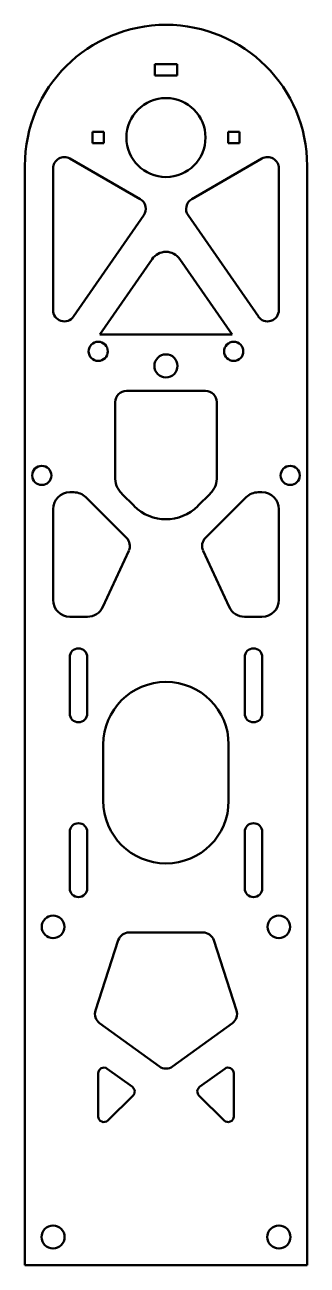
# Model space of a CAD drawing. Header units: millimetres. Extents: x 87 to 137, y 53 to 273.
import ezdxf

# ---------------------------------------------------------------- set-up
doc = ezdxf.new("R2010")
doc.units = ezdxf.units.MM
doc.layers.add('Visible (ISO)', color=7, linetype='Continuous', lineweight=50)

msp = doc.modelspace()

# ---------------------------------------------------------------- linework, layer by layer
at = {"layer": 'Visible (ISO)'}
for p, q in [((109.55, 266), (109.55, 264)), ((113.55, 266), (109.55, 266)), ((113.55, 264), (113.55, 266)), ((109.55, 264), (113.55, 264)), ((100.55, 254), (98.55, 254)), ((98.55, 254), (98.55, 252)), ((100.55, 252), (100.55, 254)), ((122.55, 254), (122.55, 252)), ((124.55, 254), (122.55, 254)), ((124.55, 252), (124.55, 254)), ((98.55, 252), (100.55, 252)), ((122.55, 252), (124.55, 252)), ((94.55, 249.27), (106.99, 242.09)), ((116.11, 242.09), (128.55, 249.27)), ((86.55, 53), (86.55, 248)), ((91.55, 222.4), (91.55, 247.54)), ((131.55, 247.54), (131.55, 222.4)), ((136.55, 248), (136.55, 53)), ((107.64, 239.21), (95.2, 221.26)), ((127.91, 221.26), (115.47, 239.21)), ((99.83, 218.08), (109.09, 231.44)), ((114.02, 231.44), (123.28, 218.08)), ((123.28, 218.08), (99.83, 218.08)), ((104.55, 208.08), (118.55, 208.08)), ((102.55, 193.08), (102.55, 206.08)), ((120.55, 206.08), (120.55, 193.08)), ((94.55, 190.08), (95.23, 190.08)), ((97.35, 189.2), (104.57, 181.99)), ((105.9, 187.66), (103.71, 189.84)), ((119.39, 189.84), (117.21, 187.66)), ((118.54, 181.99), (125.76, 189.2)), ((127.88, 190.08), (128.55, 190.08)), ((91.55, 171), (91.55, 187.08)), ((131.55, 187.08), (131.55, 171)), ((104.97, 179.73), (100.36, 169.74)), ((122.75, 169.74), (118.14, 179.73)), ((97.63, 168), (94.55, 168)), ((128.55, 168), (125.47, 168)), ((94.5, 160.85), (94.5, 150.85)), ((97.6, 150.85), (97.6, 160.85)), ((125.5, 160.85), (125.5, 150.85)), ((128.6, 150.85), (128.6, 160.85)), ((100.45, 145.35), (100.45, 135.35)), ((122.65, 135.35), (122.65, 145.35)), ((94.5, 129.85), (94.5, 119.85)), ((97.6, 119.85), (97.6, 129.85)), ((125.5, 129.85), (125.5, 119.85)), ((128.6, 119.85), (128.6, 129.85)), ((99.06, 98.18), (103.11, 110.63)), ((105.01, 112.01), (118.1, 112.01)), ((120, 110.63), (124.05, 98.18)), ((110.38, 88.24), (99.79, 95.94)), ((123.32, 95.94), (112.73, 88.24)), ((99.55, 79.39), (99.55, 87.04)), ((101.14, 87.85), (105.6, 84.61)), ((117.51, 84.61), (121.97, 87.85)), ((123.55, 87.04), (123.55, 79.39)), ((105.72, 83.09), (101.26, 78.68)), ((121.85, 78.68), (117.39, 83.09)), ((136.55, 53), (86.55, 53))]:
    msp.add_line(p, q, dxfattribs=at)
for centre, radius in [((111.55, 253), 7), ((99.55, 215.08), 1.7), ((123.55, 215.08), 1.7), ((111.55, 212.5), 2.05), ((89.55, 193.08), 1.7), ((133.55, 193.08), 1.7), ((91.55, 113), 2), ((131.55, 113), 2), ((91.55, 58), 2.05), ((131.55, 58), 2.05)]:
    msp.add_circle(centre, radius, dxfattribs=at)
for centre, radius, start, end in [((111.55, 248), 25, 0, 180), ((93.55, 247.54), 2, 60, 180), ((129.55, 247.54), 2, 0, 120), ((105.99, 240.35), 2, 325.285, 60), ((117.11, 240.35), 2, 120, 214.715), ((111.55, 229.73), 3, 34.715, 145.285), ((93.55, 222.4), 2, 180, 325.285), ((129.55, 222.4), 2, 214.715, 0), ((104.55, 206.08), 2, 90, 180), ((118.55, 206.08), 2, 0, 90), ((106.54, 192.67), 4, 176.6173, 225), ((99.55, 193.08), 3, 356.6173, 0), ((116.57, 192.67), 4, 315, 3.3827), ((123.55, 193.08), 3, 180, 183.3827), ((94.55, 187.08), 3, 90, 180), ((95.23, 187.08), 3, 45, 90), ((127.88, 187.08), 3, 90, 135), ((128.55, 187.08), 3, 0, 90), ((111.55, 193.31), 8, 225, 315), ((103.15, 180.57), 2, 335.2249, 45), ((119.95, 180.57), 2, 135, 204.7751), ((94.55, 171), 3, 180, 270), ((97.63, 171), 3, 270, 335.2249), ((125.47, 171), 3, 204.7751, 270), ((128.55, 171), 3, 270, 0), ((96.05, 160.85), 1.55, 0, 180), ((127.05, 160.85), 1.55, 0, 180), ((111.55, 145.35), 11.1, 0, 180), ((96.05, 150.85), 1.55, 180, 0), ((127.05, 150.85), 1.55, 180, 0), ((111.55, 135.35), 11.1, 180, 0), ((96.05, 129.85), 1.55, 0, 180), ((127.05, 129.85), 1.55, 0, 180), ((96.05, 119.85), 1.55, 180, 0), ((127.05, 119.85), 1.55, 180, 0), ((105.01, 110.01), 2, 90, 162), ((118.1, 110.01), 2, 18, 90), ((100.96, 97.56), 2, 162, 234), ((122.15, 97.56), 2, 306, 18), ((100.55, 87.04), 1, 54, 180), ((111.55, 89.86), 2, 234, 306), ((122.55, 87.04), 1, 0, 126), ((105.01, 83.8), 1, 314.6467, 54), ((118.1, 83.8), 1, 126, 225.3533), ((100.55, 79.39), 1, 180, 314.6467), ((122.55, 79.39), 1, 225.3533, 0)]:
    msp.add_arc(centre, radius, start, end, dxfattribs=at)

doc.saveas('drawing.dxf')
